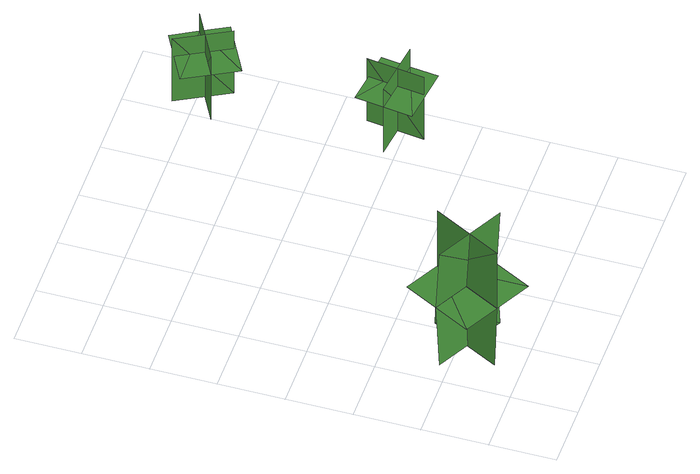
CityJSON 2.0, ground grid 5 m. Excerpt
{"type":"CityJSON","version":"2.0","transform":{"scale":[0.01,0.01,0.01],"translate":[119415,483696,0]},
"CityObjects":{
"tree1":{"type":"SolitaryVegetationObject","geometry":[{"type":"MultiSurface","lod":"1","boundaries":[[[0,1,2]],[[0,2,3]],[[4,5,6]],[[4,6,7]],[[8,9,5]],[[8,5,4]],[[10,11,1]],[[10,1,0]],[[0,1,12]],[[0,12,13]],[[0,14,15]],[[0,15,1]]]}]},
"tree2":{"type":"SolitaryVegetationObject","geometry":[{"type":"MultiSurface","lod":"1","boundaries":[[[16,17,18]],[[16,18,19]],[[20,21,22]],[[20,22,23]],[[24,25,26]],[[24,26,27]],[[24,27,28]],[[24,28,29]]]}]},
"tree3":{"type":"SolitaryVegetationObject","geometry":[{"type":"MultiSurface","lod":"1","boundaries":[[[30,31,32]],[[30,32,33]],[[34,35,36]],[[34,36,37]],[[38,39,40]],[[38,40,41]],[[38,41,42]],[[38,42,43]]]}]}
},
"vertices":[
[571,720,605],[295,193,605],[569,50,607],[844,577,607],[702,329,605],[176,605,605],[159,573,1150],[685,297,1150],[685,297,60],[159,573,60],[549,731,60],[274,205,60],[295,193,1150],[571,720,1150],[305,859,607],[29,333,607],
[2230,1347,96],[2287,1786,96],[2287,1786,712],[2230,1347,712],[2465,1525,96],[2026,1582,96],[2026,1582,712],[2465,1525,712],[2465,1525,539],[2493,1745,539],[2055,1802,539],[2026,1582,539],[1997,1363,539],[2436,1306,539],
[2263,2760,99],[2055,3151,99],[2055,3151,715],[2263,2760,715],[2351,3042,99],[1960,2833,99],[1960,2833,715],[2351,3042,715],[2351,3042,542],[2246,3237,542],[1856,3028,542],[1960,2833,542],[2065,2638,542],[2455,2847,542]
]}
